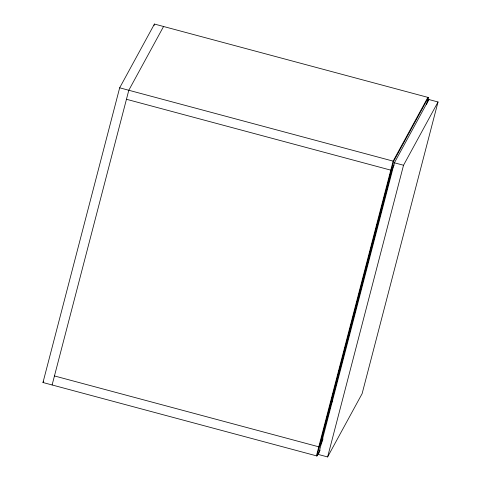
<?xml version="1.0" encoding="UTF-8"?>
<svg xmlns="http://www.w3.org/2000/svg" width="481" height="481" viewBox="0 0 481 481"><rect width="100%" height="100%" fill="white"/><g stroke="black" fill="none" stroke-linecap="round" stroke-linejoin="round"><path stroke-width="0.72" d="M320.172 450.06L316.943 455.976L42.977 382.515L119.673 87.807L154.437 24.05L428.403 97.511L426.593 104.449M52.11 384.968L128.806 90.254L163.564 26.497M154.058 25.499L154.437 24.05M316.438 455.844L393.133 161.129L427.892 97.372M316.943 455.976L393.638 161.267L428.403 97.511M325.487 423.478L326.052 421.302M326.431 419.853L327.946 414.039M328.319 412.59L328.89 410.413M329.269 408.958L330.399 404.599M331.722 399.519L332.293 397.342M332.666 395.887L334.181 390.079M334.56 388.624L335.69 384.271M336.069 382.816L336.634 380.639M337.013 379.184L337.584 377.008M337.957 375.553L338.528 373.376M338.907 371.921L339.472 369.745M339.851 368.296L340.416 366.113M341.36 362.482L341.925 360.305M342.304 358.85L342.875 356.674M343.248 355.225L343.819 353.042M344.198 351.593L345.707 345.785M346.651 342.153L347.222 339.971M347.595 338.522L348.352 335.618M349.489 331.259L350.054 329.082M350.433 327.627L351.563 323.274M352.886 318.188L353.457 316.011M353.836 314.556L355.345 308.748M355.724 307.293L356.854 302.94M357.233 301.485L357.804 299.308M359.127 294.228L359.692 292.045M360.071 290.596L361.58 284.782M362.524 281.157L363.095 278.974M363.474 277.525L364.039 275.342M364.418 273.893L364.983 271.711M365.362 270.262L367.442 262.271M368.765 257.191L369.33 255.014M369.709 253.559L370.274 251.383M370.653 249.928L371.218 247.751M371.597 246.296L372.733 241.943M374.056 236.856L374.621 234.68M375 233.225L376.509 227.417M376.888 225.968L377.453 223.785M378.403 220.154L378.968 217.977M380.291 212.897L380.856 210.714M381.235 209.265L382.744 203.457M383.694 199.825L384.259 197.643M384.638 196.194L386.147 190.386M386.526 188.931L388.606 180.946M389.929 175.86L390.494 173.683M390.873 172.228L391.438 170.052M320.093 445.484L392.093 168.819L391.588 168.681M392.43 167.851L326.1 422.739L325.3 424.206M394.396 162.8L318.482 454.503L327.615 456.95L362.109 393.68L438.023 101.978L428.89 99.531L394.396 162.8L403.529 165.248L438.023 101.978M327.615 456.95L403.529 165.248M428.511 100.98L428.89 99.531M42.977 382.515L43.693 381.205M394.155 165.031L391.293 170.286L126.455 99.278M320.22 444.191L323.082 438.931M322.156 441.696L319.294 446.957L54.455 375.944M119.673 87.807L393.638 161.267M331.307 401.461L332.756 401.845"/></g></svg>
